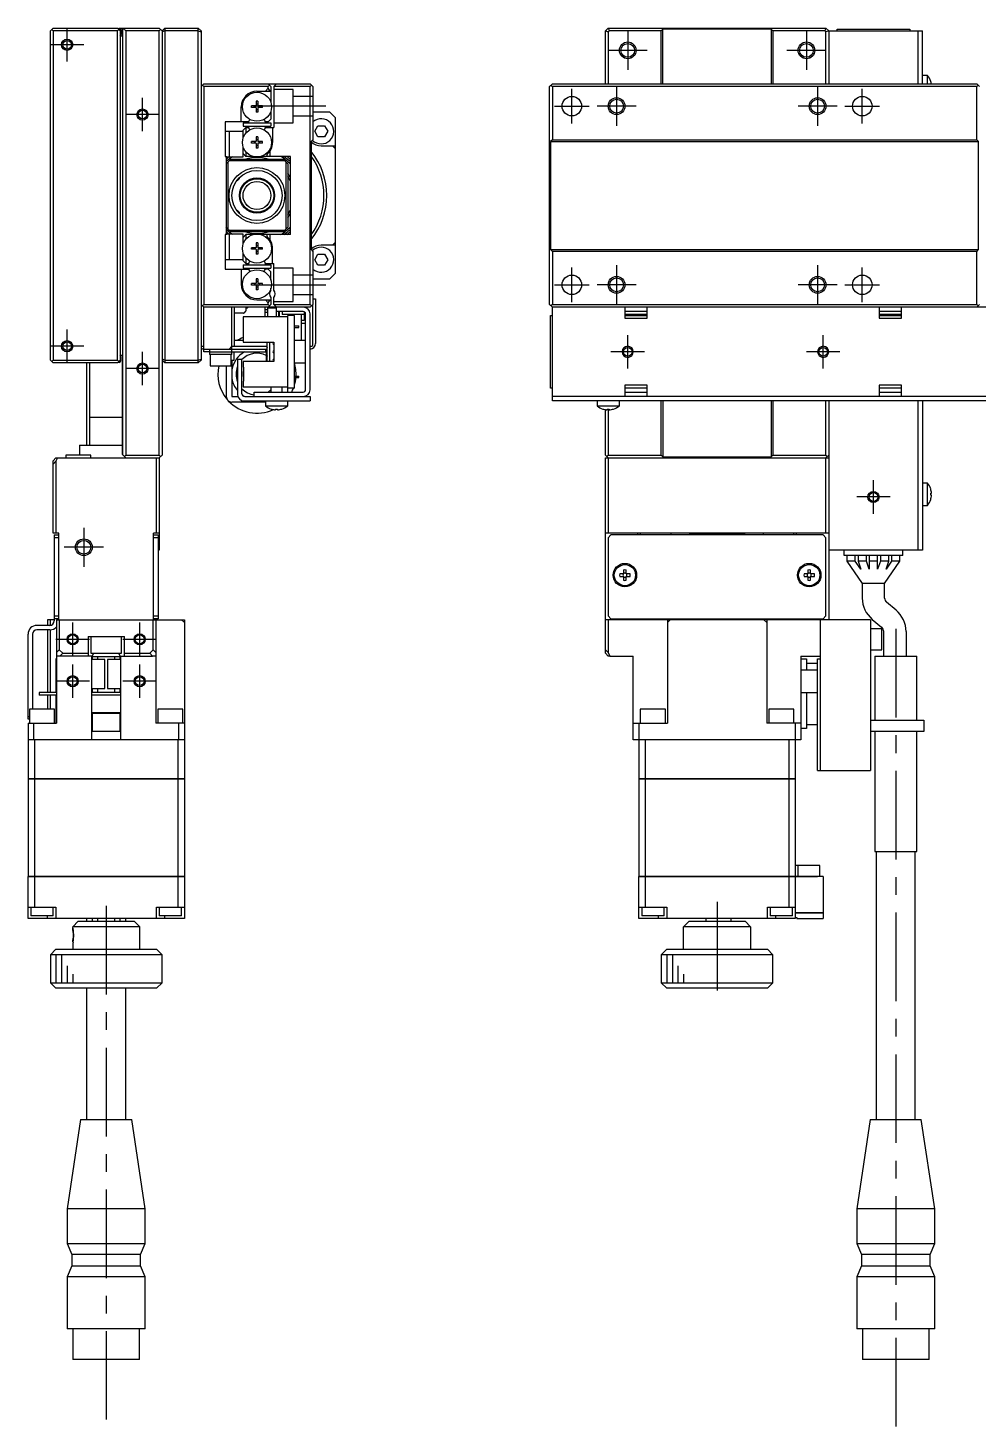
# Model space of a CAD drawing. Extents: x 0 to 716, y -8 to 426.
# Drawn here: x 373 to 543.3, y 86.8 to 337.5 of the extents above; entities that cross this region are included whole.
import ezdxf

# ---------------------------------------------------------------- set-up
doc = ezdxf.new("R2010")
doc.units = 0
doc.header["$LTSCALE"] = 0.5
doc.linetypes.add('CENTER', pattern=[50.8, 31.75, -6.35, 6.35, -6.35])
doc.linetypes.add('DASHED', pattern=[19.05, 12.7, -6.35])
for name, color, linetype in [('MSM_CENTER', 1, 'CENTER'), ('MSM_CONTINUOUS', 7, 'CONTINUOUS'), ('MSM_DASHED', 4, 'DASHED'), ('MSM_NARROW', 5, 'CONTINUOUS')]:
    doc.layers.add(name, color=color, linetype=linetype)

msp = doc.modelspace()

# ---------------------------------------------------------------- linework, layer by layer
at = {"layer": 'MSM_CENTER'}
for p, q in [((380.02, 331.54), (380.02, 337.54)), ((480.41, 337.04), (480.41, 330.04)), ((512.41, 337.04), (512.41, 330.04)), ((383.02, 334.54), (377.02, 334.54)), ((483.91, 333.54), (476.91, 333.54)), ((515.91, 333.54), (508.91, 333.54)), ((470.41, 320.44), (470.41, 326.64)), ((478.41, 327.04), (478.41, 320.04)), ((514.41, 327.04), (514.41, 320.04)), ((522.41, 320.44), (522.41, 326.64)), ((393.52, 319.04), (393.52, 325.04)), ((426.38, 323.54), (413.38, 323.54)), ((467.31, 323.54), (473.51, 323.54)), ((481.91, 323.54), (474.91, 323.54)), ((517.91, 323.54), (510.91, 323.54)), ((519.31, 323.54), (525.51, 323.54)), ((396.52, 322.04), (390.52, 322.04)), ((470.41, 288.44), (470.41, 294.64)), ((478.41, 295.04), (478.41, 288.04)), ((514.41, 295.04), (514.41, 288.04)), ((522.41, 288.44), (522.41, 294.64)), ((413.38, 291.54), (426.38, 291.54)), ((467.31, 291.54), (473.51, 291.54)), ((481.91, 291.54), (474.91, 291.54)), ((517.91, 291.54), (510.91, 291.54)), ((519.31, 291.54), (525.51, 291.54)), ((380.02, 277.54), (380.02, 283.54)), ((480.41, 276.54), (480.41, 282.54)), ((515.41, 276.54), (515.41, 282.54)), ((383.02, 280.54), (377.02, 280.54)), ((393.52, 273.54), (393.52, 279.54)), ((483.41, 279.54), (477.41, 279.54)), ((518.41, 279.54), (512.41, 279.54)), ((396.52, 276.54), (390.52, 276.54)), ((524.41, 250.54), (524.41, 256.54)), ((527.41, 253.54), (521.41, 253.54)), ((383.02, 248.04), (383.02, 241.04)), ((386.52, 244.54), (379.52, 244.54)), ((381.02, 225.04), (381.02, 231.04)), ((393.02, 225.04), (393.02, 231.04)), ((528.41, 229.9), (528.41, 86.77)), ((384.02, 228.04), (378.02, 228.04)), ((396.02, 228.04), (390.02, 228.04)), ((381.02, 217.54), (381.02, 223.54)), ((393.02, 217.54), (393.02, 223.54)), ((384.02, 220.54), (378.02, 220.54)), ((396.02, 220.54), (390.02, 220.54)), ((496.41, 181.04), (496.41, 163.04)), ((387.02, 180.29), (387.02, 88.29))]:
    msp.add_line(p, q, dxfattribs=at)
at = {"layer": 'MSM_CONTINUOUS'}
for p, q in [((377.52, 337.54), (377.02, 337.04)), ((377.02, 278.04), (377.02, 337.04)), ((377.52, 337.04), (377.27, 337.29)), ((377.52, 337.54), (389.02, 337.54)), ((389.02, 337.04), (377.52, 337.04)), ((377.52, 337.04), (377.52, 278.04)), ((389.02, 337.54), (389.52, 337.04)), ((389.27, 337.29), (389.02, 337.04)), ((389.02, 278.04), (389.02, 337.04)), ((389.12, 337.44), (389.32, 337.44)), ((389.22, 337.44), (389.32, 337.54)), ((389.32, 337.54), (396.52, 337.54)), ((389.52, 337.04), (389.52, 278.04)), ((389.52, 336.14), (389.82, 336.14)), ((389.62, 336.44), (389.62, 337.14)), ((389.82, 337.54), (389.82, 336.14)), ((390.02, 261.04), (390.02, 337.54)), ((390.52, 337.04), (390.02, 337.54)), ((390.52, 337.04), (390.52, 261.04)), ((396.52, 337.04), (390.52, 337.04)), ((396.52, 337.54), (397.02, 337.04)), ((396.77, 337.29), (396.52, 337.04)), ((396.52, 261.04), (396.52, 337.04)), ((397.52, 337.54), (397.02, 337.04)), ((397.52, 337.04), (397.02, 336.84)), ((397.02, 337.04), (397.02, 261.04)), ((397.52, 337.54), (403.52, 337.54)), ((397.52, 337.54), (397.52, 277.54)), ((403.52, 337.04), (397.52, 337.04)), ((403.52, 337.54), (404.02, 337.04)), ((403.52, 277.54), (403.52, 337.54)), ((403.52, 337.04), (404.02, 336.84)), ((404.02, 337.04), (404.02, 278.04)), ((476.41, 337.04), (476.91, 337.54)), ((476.41, 337.04), (476.91, 336.84)), ((476.41, 327.54), (476.41, 337.04)), ((476.91, 337.54), (477.12, 337.04)), ((476.91, 337.54), (515.91, 337.54)), ((477.12, 337.04), (476.91, 336.84)), ((476.91, 336.84), (476.91, 327.54)), ((486.41, 337.04), (477.12, 337.04)), ((486.41, 337.04), (486.71, 337.34)), ((486.41, 327.54), (486.41, 337.04)), ((506.11, 337.34), (486.71, 337.34)), ((486.71, 327.54), (486.71, 337.34)), ((506.11, 337.34), (506.41, 337.04)), ((506.11, 337.34), (506.11, 327.54)), ((515.7, 337.04), (506.41, 337.04)), ((506.41, 337.04), (506.41, 327.54)), ((515.91, 337.54), (515.7, 337.04)), ((515.91, 336.84), (515.7, 337.04)), ((515.91, 337.54), (516.41, 337.04)), ((516.41, 337.04), (515.91, 336.84)), ((515.91, 327.54), (515.91, 336.84)), ((516.41, 337.04), (516.41, 327.54)), ((516.41, 337.04), (533.21, 337.04)), ((517.91, 337.34), (530.91, 337.34)), ((517.91, 337.04), (517.91, 337.34)), ((530.91, 337.34), (530.91, 337.04)), ((532.41, 327.54), (532.41, 337.04)), ((533.21, 327.54), (533.21, 337.04)), ((534.11, 329.04), (533.21, 329.04)), ((534.11, 327.54), (534.11, 329.04)), ((404.02, 327.04), (404.52, 327.54)), ((404.52, 327.04), (404.27, 327.29)), ((404.52, 327.54), (423.52, 327.54)), ((404.52, 327.04), (404.52, 288.04)), ((416.02, 327.04), (404.52, 327.04)), ((414.02, 326.24), (416.52, 326.24)), ((416.02, 326.74), (415.52, 326.24)), ((416.02, 327.54), (416.52, 327.04)), ((416.27, 327.29), (416.02, 327.04)), ((416.02, 326.74), (416.02, 327.04)), ((416.37, 326.24), (416.02, 326.74)), ((416.52, 327.04), (416.52, 324.16)), ((417.02, 327.04), (417.52, 327.54)), ((417.02, 327.04), (417.02, 319.74)), ((423.52, 327.04), (417.02, 327.04)), ((423.52, 327.54), (424.02, 327.04)), ((423.77, 327.29), (423.52, 327.04)), ((423.52, 288.04), (423.52, 327.04)), ((424.02, 327.04), (424.02, 317.54)), ((466.91, 327.54), (466.41, 327.04)), ((466.41, 288.04), (466.41, 327.04)), ((466.66, 327.29), (466.91, 327.04)), ((466.91, 327.54), (542.91, 327.54)), ((466.91, 327.04), (466.91, 317.54)), ((542.91, 327.04), (466.91, 327.04)), ((534.66, 327.97), (534.66, 327.99)), ((543.41, 327.04), (542.91, 327.54)), ((542.91, 327.04), (543.16, 327.29)), ((542.91, 317.54), (542.91, 327.04)), ((413.82, 323.59), (413.02, 323.59)), ((413.02, 323.3), (413.02, 323.59)), ((413.55, 323.59), (413.55, 323.3)), ((414.17, 324.44), (413.88, 324.44)), ((413.88, 324.44), (413.88, 323.65)), ((414.17, 323.91), (413.88, 323.91)), ((414.17, 324.44), (414.17, 323.65)), ((415.02, 323.59), (414.23, 323.59)), ((414.49, 323.59), (414.49, 323.3)), ((415.02, 323.3), (415.02, 323.59)), ((411.22, 320.74), (411.22, 323.44)), ((412.69, 321.07), (412.51, 320.74)), ((413.82, 323.3), (413.02, 323.3)), ((413.88, 323.24), (413.88, 322.44)), ((413.88, 322.97), (414.17, 322.97)), ((414.17, 322.44), (413.88, 322.44)), ((414.17, 323.24), (414.17, 322.44)), ((415.02, 323.3), (414.23, 323.3)), ((416.02, 320.74), (416.52, 321.24)), ((416.52, 322.73), (416.52, 321.24)), ((424.02, 322.54), (427.02, 322.54)), ((428.02, 321.54), (427.02, 322.54)), ((428.02, 321.54), (428.02, 293.54)), ((412.51, 320.74), (408.32, 320.74)), ((408.32, 320.74), (408.32, 314.54)), ((411.52, 318.99), (408.32, 318.99)), ((409.02, 318.99), (409.02, 314.49)), ((411.52, 320.54), (411.52, 319.94)), ((411.52, 320.54), (416.52, 320.54)), ((411.52, 319.94), (416.52, 319.94)), ((411.52, 319.24), (412.02, 319.74)), ((411.52, 317.76), (411.52, 319.24)), ((412.02, 319.74), (412.02, 318.71)), ((412.02, 319.74), (412.48, 319.74)), ((412.48, 319.74), (412.69, 319.37)), ((415.54, 320.74), (415.49, 320.83)), ((415.49, 319.61), (415.57, 319.74)), ((416.02, 320.74), (415.54, 320.74)), ((415.57, 319.74), (417.02, 319.74)), ((416.52, 320.54), (416.52, 319.94)), ((416.82, 319.74), (416.82, 317.04)), ((424.37, 319.04), (424.94, 320.04)), ((424.94, 318.04), (424.37, 319.04)), ((424.94, 320.04), (426.1, 320.04)), ((426.1, 320.04), (426.68, 319.04)), ((426.68, 319.04), (426.1, 318.04)), ((411.52, 314.49), (411.52, 316.33)), ((413.82, 317.19), (413.02, 317.19)), ((413.02, 316.9), (413.02, 317.19)), ((413.82, 316.9), (413.02, 316.9)), ((413.55, 317.19), (413.55, 316.9)), ((414.17, 318.04), (413.88, 318.04)), ((413.88, 318.04), (413.88, 317.25)), ((414.17, 317.51), (413.88, 317.51)), ((413.88, 316.84), (413.88, 316.04)), ((413.88, 316.57), (414.17, 316.57)), ((414.17, 316.04), (413.88, 316.04)), ((414.17, 318.04), (414.17, 317.25)), ((414.17, 316.84), (414.17, 316.04)), ((415.02, 317.19), (414.23, 317.19)), ((415.02, 316.9), (414.23, 316.9)), ((414.49, 317.19), (414.49, 316.9)), ((415.02, 316.9), (415.02, 317.19)), ((424.02, 317.54), (423.72, 317.24)), ((423.72, 317.24), (423.72, 297.84)), ((426.1, 318.04), (424.94, 318.04)), ((425.52, 316.44), (428.02, 316.44)), ((427.52, 316.44), (428.02, 315.94)), ((466.91, 317.54), (466.61, 317.24)), ((466.61, 317.24), (466.61, 297.84)), ((466.61, 317.24), (543.21, 317.24)), ((466.91, 317.54), (542.91, 317.54)), ((543.21, 317.24), (542.91, 317.54)), ((543.21, 297.84), (543.21, 317.24)), ((408.32, 314.54), (408.52, 314.54)), ((408.52, 314.54), (408.52, 300.54)), ((408.52, 314.49), (411.52, 314.49)), ((408.52, 313.24), (408.82, 313.54)), ((409.02, 313.74), (408.82, 313.54)), ((408.82, 313.54), (408.82, 301.54)), ((409.02, 313.74), (409.32, 314.04)), ((419.02, 313.74), (409.02, 313.74)), ((409.32, 314.04), (418.72, 314.04)), ((412.02, 314.54), (411.52, 315.04)), ((412.02, 315.38), (412.02, 314.54)), ((413.31, 314.54), (412.02, 314.54)), ((420.02, 314.54), (414.74, 314.54)), ((415.82, 314.54), (415.82, 314.9)), ((416.32, 315.45), (416.32, 314.54)), ((418.72, 314.04), (419.52, 313.24)), ((419.22, 301.54), (419.22, 313.54)), ((420.02, 300.54), (420.02, 314.54)), ((419.52, 313.24), (419.52, 301.84)), ((410.46, 310.29), (410.46, 310.29)), ((410.46, 310.29), (410.6, 310.29)), ((410.6, 310.29), (410.82, 310.52)), ((410.6, 310.29), (410.6, 310.46)), ((410.82, 310.71), (410.82, 310.52)), ((410.6, 304.79), (410.46, 304.79)), ((410.46, 304.79), (410.46, 304.79)), ((410.6, 304.63), (410.6, 304.79)), ((410.82, 304.57), (410.6, 304.79)), ((410.82, 304.57), (410.82, 304.38)), ((408.82, 301.54), (408.52, 301.84)), ((408.82, 301.54), (409.02, 301.34)), ((409.32, 301.04), (409.02, 301.34)), ((409.02, 301.34), (419.02, 301.34)), ((418.72, 301.04), (409.32, 301.04)), ((419.52, 301.84), (418.72, 301.04)), ((408.52, 300.54), (408.32, 300.54)), ((408.32, 300.54), (408.32, 294.34)), ((411.52, 300.59), (408.52, 300.59)), ((409.02, 300.59), (409.02, 296.09)), ((411.52, 298.76), (411.52, 300.59)), ((411.52, 300.04), (412.02, 300.54)), ((412.02, 300.54), (412.02, 299.71)), ((413.31, 300.54), (412.02, 300.54)), ((414.17, 299.04), (413.88, 299.04)), ((413.88, 299.04), (413.88, 298.25)), ((414.17, 298.51), (413.88, 298.51)), ((414.17, 299.04), (414.17, 298.25)), ((420.02, 300.54), (414.74, 300.54)), ((415.82, 300.19), (415.82, 300.54)), ((416.32, 300.54), (416.32, 299.64)), ((428.02, 298.64), (425.52, 298.64)), ((428.02, 299.14), (427.52, 298.64)), ((408.32, 296.09), (411.52, 296.09)), ((411.52, 295.84), (411.52, 297.33)), ((412.02, 296.38), (412.02, 295.34)), ((413.82, 298.19), (413.02, 298.19)), ((413.02, 297.9), (413.02, 298.19)), ((413.82, 297.9), (413.02, 297.9)), ((413.55, 298.19), (413.55, 297.9)), ((413.88, 297.84), (413.88, 297.04)), ((413.88, 297.57), (414.17, 297.57)), ((414.17, 297.04), (413.88, 297.04)), ((414.17, 297.84), (414.17, 297.04)), ((415.02, 298.19), (414.23, 298.19)), ((415.02, 297.9), (414.23, 297.9)), ((414.49, 298.19), (414.49, 297.9)), ((415.02, 297.9), (415.02, 298.19)), ((416.82, 295.34), (416.82, 298.04)), ((423.72, 297.84), (424.02, 297.54)), ((424.02, 297.54), (424.02, 288.04)), ((424.37, 296.04), (424.94, 297.04)), ((424.94, 295.04), (424.37, 296.04)), ((424.94, 297.04), (426.1, 297.04)), ((426.1, 297.04), (426.68, 296.04)), ((426.68, 296.04), (426.1, 295.04)), ((466.61, 297.84), (466.91, 297.54)), ((466.61, 297.84), (543.21, 297.84)), ((466.91, 297.54), (466.91, 288.04)), ((542.91, 297.54), (466.91, 297.54)), ((542.91, 297.54), (543.21, 297.84)), ((542.91, 288.04), (542.91, 297.54)), ((408.32, 294.34), (412.51, 294.34)), ((411.22, 294.34), (411.22, 291.64)), ((412.02, 295.34), (411.52, 295.84)), ((411.52, 295.14), (411.52, 294.54)), ((411.52, 295.14), (416.52, 295.14)), ((411.52, 294.54), (416.52, 294.54)), ((412.02, 295.34), (412.48, 295.34)), ((412.69, 295.72), (412.48, 295.34)), ((412.51, 294.34), (412.69, 294.02)), ((415.57, 295.34), (415.49, 295.48)), ((415.49, 294.26), (415.54, 294.34)), ((416.02, 294.34), (415.54, 294.34)), ((415.57, 295.34), (417.02, 295.34)), ((416.52, 293.84), (416.02, 294.34)), ((416.52, 295.14), (416.52, 294.54)), ((416.52, 292.36), (416.52, 293.84)), ((417.02, 290.61), (417.02, 295.34)), ((426.1, 295.04), (424.94, 295.04)), ((427.02, 292.54), (428.02, 293.54)), ((413.82, 291.79), (413.02, 291.79)), ((413.02, 291.5), (413.02, 291.79)), ((413.82, 291.5), (413.02, 291.5)), ((413.55, 291.79), (413.55, 291.5)), ((414.17, 292.64), (413.88, 292.64)), ((413.88, 292.64), (413.88, 291.85)), ((414.17, 292.11), (413.88, 292.11)), ((413.88, 291.44), (413.88, 290.64)), ((413.88, 291.17), (414.17, 291.17)), ((414.17, 292.64), (414.17, 291.85)), ((414.17, 291.44), (414.17, 290.64)), ((415.02, 291.79), (414.23, 291.79)), ((415.02, 291.5), (414.23, 291.5)), ((414.49, 291.79), (414.49, 291.5)), ((415.02, 291.5), (415.02, 291.79)), ((416.52, 290.61), (416.52, 290.93)), ((427.02, 292.54), (424.02, 292.54)), ((414.17, 290.64), (413.88, 290.64)), ((414.02, 288.84), (416.52, 288.84)), ((415.52, 288.84), (416.02, 288.34)), ((416.02, 288.34), (416.37, 288.84)), ((416.52, 289.28), (416.52, 288.04)), ((417.02, 288.04), (417.02, 289.28)), ((424.02, 289.04), (424.52, 289.04)), ((424.52, 289.04), (424.52, 281.04)), ((404.52, 287.54), (404.02, 288.04)), ((404.27, 287.79), (404.52, 288.04)), ((404.52, 288.04), (416.02, 288.04)), ((423.52, 287.54), (404.52, 287.54)), ((404.52, 279.54), (404.52, 287.54)), ((409.52, 279.04), (409.52, 287.54)), ((410.02, 280.54), (410.02, 287.54)), ((411.6, 286.46), (410.02, 286.46)), ((411.99, 286.82), (411.67, 286.49)), ((412.02, 287.54), (412.02, 286.89)), ((412.02, 287.35), (412.13, 287.35)), ((415.45, 287.54), (415.45, 285.79)), ((415.45, 287.14), (415.95, 287.14)), ((415.45, 286.65), (415.95, 286.65)), ((415.95, 285.79), (415.95, 287.54)), ((417.45, 287.34), (415.95, 287.34)), ((416.02, 288.04), (416.02, 288.34)), ((416.02, 288.04), (416.27, 287.79)), ((416.52, 288.04), (416.02, 287.54)), ((417.02, 288.04), (423.52, 288.04)), ((417.52, 287.54), (417.02, 288.04)), ((417.45, 287.54), (417.45, 285.94)), ((417.52, 286.74), (417.52, 287.54)), ((422.32, 286.74), (417.52, 286.74)), ((417.95, 285.94), (417.95, 286.74)), ((418.02, 286.74), (418.02, 285.79)), ((418.52, 286.74), (418.52, 286.24)), ((422.52, 286.24), (418.52, 286.24)), ((420.72, 286.04), (419.52, 286.04)), ((419.52, 273.04), (419.52, 286.04)), ((420.72, 273.04), (420.72, 286.04)), ((422.02, 281.54), (422.02, 286.24)), ((422.45, 287.54), (422.45, 287.54)), ((422.45, 286.24), (422.45, 285.14)), ((422.52, 286.24), (422.52, 286.69)), ((422.52, 286.65), (422.58, 286.65)), ((422.72, 272.74), (422.72, 286.34)), ((422.95, 287.54), (422.95, 287.37)), ((423.52, 288.04), (423.77, 287.79)), ((424.02, 288.04), (423.52, 287.54)), ((423.52, 272.74), (423.52, 286.34)), ((424.02, 280.74), (424.02, 288.04)), ((466.41, 288.04), (466.91, 287.54)), ((466.61, 273.04), (466.61, 286.04)), ((466.61, 286.04), (466.91, 286.04)), ((466.91, 288.04), (466.66, 287.79)), ((466.91, 288.04), (542.91, 288.04)), ((572.41, 287.54), (466.91, 287.54)), ((466.91, 270.74), (466.91, 287.54)), ((479.91, 287.54), (479.91, 285.54)), ((483.91, 286.74), (479.91, 286.74)), ((483.91, 286.24), (479.91, 286.24)), ((479.91, 286.04), (483.91, 286.04)), ((483.91, 285.54), (483.91, 287.54)), ((525.41, 287.54), (525.41, 285.54)), ((529.41, 286.74), (525.41, 286.74)), ((529.41, 286.24), (525.41, 286.24)), ((525.41, 286.04), (529.41, 286.04)), ((525.91, 286.04), (525.91, 286.24)), ((529.41, 285.54), (529.41, 287.54)), ((542.91, 287.54), (543.41, 288.04)), ((543.16, 287.79), (542.91, 288.04)), ((419.52, 285.79), (411.52, 285.79)), ((411.52, 285.79), (411.52, 281.29)), ((420.72, 284.17), (421.52, 284.17)), ((420.72, 283.92), (421.52, 283.92)), ((421.52, 283.92), (421.52, 284.17)), ((422.45, 285.14), (422.02, 285.14)), ((422.72, 284.64), (422.02, 284.64)), ((479.91, 285.54), (483.91, 285.54)), ((525.41, 285.54), (529.41, 285.54)), ((411.52, 281.54), (410.02, 281.54)), ((411.52, 281.29), (417.02, 281.29)), ((415.82, 277.79), (415.82, 281.29)), ((416.32, 277.79), (416.32, 281.29)), ((417.02, 281.29), (417.02, 277.79)), ((422.72, 281.54), (420.72, 281.54)), ((389.52, 278.94), (389.92, 278.94)), ((389.62, 277.94), (389.62, 278.64)), ((389.92, 261.14), (389.92, 278.94)), ((404.22, 280.54), (404.52, 280.54)), ((404.52, 280.04), (415.73, 280.04)), ((405.52, 279.54), (404.52, 279.54)), ((405.52, 280.04), (405.52, 279.04)), ((405.52, 279.54), (415.52, 279.54)), ((409.52, 279.04), (405.52, 279.04)), ((405.62, 279.04), (405.62, 277.04)), ((409.52, 280.54), (409.02, 280.04)), ((409.42, 277.04), (409.42, 279.04)), ((409.52, 280.54), (415.82, 280.54)), ((409.92, 278.04), (409.92, 279.54)), ((415.52, 280.04), (415.52, 279.54)), ((415.67, 279.54), (415.67, 277.79)), ((423.52, 280.54), (423.82, 280.54)), ((377.02, 278.04), (377.52, 277.54)), ((377.27, 277.79), (377.52, 278.04)), ((377.52, 278.04), (389.02, 278.04)), ((389.02, 277.54), (377.52, 277.54)), ((383.52, 277.54), (383.52, 262.84)), ((384.02, 277.54), (384.02, 262.84)), ((389.02, 278.04), (389.27, 277.79)), ((389.52, 278.04), (389.02, 277.54)), ((389.32, 277.64), (389.12, 277.64)), ((397.52, 278.04), (397.02, 278.25)), ((397.02, 278.04), (397.52, 277.54)), ((397.52, 278.04), (403.52, 278.04)), ((403.52, 277.54), (397.52, 277.54)), ((403.52, 278.04), (404.02, 278.25)), ((403.52, 277.54), (404.02, 278.04)), ((405.62, 277.04), (409.42, 277.04)), ((408.52, 277.04), (408.52, 271.54)), ((409.42, 278.04), (409.92, 278.04)), ((409.52, 278.04), (409.52, 271.54)), ((410.52, 278.24), (410.52, 271.94)), ((410.52, 278.24), (411.32, 278.24)), ((411.32, 272.04), (411.32, 278.24)), ((411.52, 277.79), (411.52, 276.79)), ((417.02, 277.79), (411.52, 277.79)), ((411.52, 276.79), (411.62, 276.79)), ((411.52, 275.99), (411.52, 275.09)), ((411.62, 275.99), (411.52, 275.99)), ((411.62, 276.79), (411.62, 274.29)), ((420.72, 277.54), (422.72, 277.54)), ((411.62, 275.62), (411.52, 275.62)), ((411.62, 275.47), (411.52, 275.47)), ((411.62, 275.09), (411.52, 275.09)), ((411.52, 274.29), (411.52, 273.29)), ((411.52, 274.29), (411.62, 274.29)), ((420.72, 275.17), (421.52, 275.17)), ((420.72, 274.92), (421.52, 274.92)), ((421.52, 274.92), (421.52, 275.17)), ((479.91, 273.54), (479.91, 271.54)), ((483.91, 273.54), (479.91, 273.54)), ((483.91, 271.54), (483.91, 273.54)), ((529.41, 273.54), (525.41, 273.54)), ((525.41, 273.54), (525.41, 271.54)), ((529.41, 271.54), (529.41, 273.54)), ((409.52, 271.54), (410.59, 271.54)), ((411.52, 273.29), (419.52, 273.29)), ((411.82, 271.54), (423.52, 271.54)), ((413.52, 271.54), (413.52, 272.34)), ((413.52, 272.34), (422.32, 272.34)), ((416.52, 273.29), (416.52, 272.34)), ((418.52, 272.34), (418.52, 273.29)), ((420.72, 273.04), (419.52, 273.04)), ((419.52, 272.34), (419.52, 273.04)), ((423.52, 271.54), (423.52, 270.74)), ((466.91, 273.04), (466.61, 273.04)), ((559.91, 271.54), (466.91, 271.54)), ((483.91, 273.04), (479.91, 273.04)), ((479.91, 272.34), (483.91, 272.34)), ((529.41, 273.04), (525.41, 273.04)), ((525.41, 272.34), (529.41, 272.34)), ((415.52, 270.54), (409.52, 270.54)), ((411.72, 270.74), (423.52, 270.74)), ((415.52, 270.74), (415.52, 269.85)), ((415.52, 269.85), (419.52, 269.85)), ((416.57, 269.29), (416.59, 269.29)), ((417.32, 269.29), (417.72, 269.29)), ((417.32, 269.16), (417.32, 269.29)), ((417.72, 269.29), (417.72, 269.16)), ((418.45, 269.29), (418.47, 269.29)), ((419.52, 269.85), (419.52, 270.74)), ((559.91, 270.74), (466.91, 270.74)), ((474.91, 270.74), (474.91, 269.85)), ((474.91, 269.85), (478.91, 269.85)), ((475.96, 269.29), (475.98, 269.29)), ((476.41, 261.04), (476.41, 269.19)), ((476.71, 269.29), (477.11, 269.29)), ((476.71, 269.16), (476.71, 269.29)), ((476.91, 269.29), (476.91, 261.04)), ((477.11, 269.29), (477.11, 269.16)), ((477.84, 269.29), (477.86, 269.29)), ((478.91, 269.85), (478.91, 270.74)), ((486.41, 261.04), (486.41, 270.74)), ((486.71, 270.74), (486.71, 260.74)), ((506.11, 270.74), (506.11, 260.74)), ((506.41, 270.74), (506.41, 261.04)), ((515.91, 261.04), (515.91, 270.74)), ((516.41, 270.74), (516.41, 231.54)), ((532.41, 244.04), (532.41, 270.74)), ((533.21, 270.74), (533.21, 244.04)), ((384.02, 267.84), (389.92, 267.84)), ((384.27, 261.04), (379.77, 261.04)), ((379.77, 261.04), (379.77, 260.54)), ((382.27, 262.84), (389.92, 262.84)), ((382.27, 262.84), (382.27, 261.04)), ((384.27, 260.54), (384.27, 261.04)), ((389.92, 261.14), (390.52, 260.54)), ((390.27, 260.79), (390.52, 261.04)), ((390.52, 261.04), (396.52, 261.04)), ((396.52, 261.04), (396.77, 260.79)), ((397.02, 261.04), (396.52, 260.54)), ((476.41, 261.04), (476.91, 260.54)), ((476.66, 260.79), (476.91, 261.04)), ((476.91, 261.04), (486.41, 261.04)), ((486.41, 261.04), (486.71, 260.74)), ((506.11, 260.74), (506.41, 261.04)), ((506.41, 261.04), (515.91, 261.04)), ((515.91, 261.04), (516.16, 260.79)), ((515.91, 260.54), (516.41, 261.04)), ((377.52, 260.04), (378.02, 260.54)), ((377.52, 247.04), (377.52, 260.04)), ((378.02, 259.93), (377.52, 259.43)), ((378.33, 260.54), (378.02, 259.93)), ((378.02, 260.54), (396.52, 260.54)), ((378.02, 259.93), (378.02, 247.04)), ((396.02, 247.04), (396.02, 260.54)), ((396.52, 260.54), (396.52, 244.04)), ((476.41, 225.54), (476.41, 260.54)), ((476.41, 260.54), (516.41, 260.54)), ((476.91, 260.54), (476.91, 247.04)), ((486.71, 260.74), (506.11, 260.74)), ((515.91, 247.04), (515.91, 260.54)), ((534.11, 256.04), (533.21, 256.04)), ((534.11, 252.04), (534.11, 256.04)), ((534.66, 254.97), (534.66, 254.99)), ((534.66, 254.24), (534.8, 254.24)), ((534.66, 253.84), (534.66, 254.24)), ((534.8, 253.84), (534.66, 253.84)), ((533.21, 252.04), (534.11, 252.04)), ((534.66, 253.09), (534.66, 253.12)), ((378.52, 247.04), (377.52, 247.04)), ((377.72, 246.74), (378.52, 246.74)), ((377.72, 246.74), (377.72, 231.34)), ((378.52, 246.24), (377.72, 246.24)), ((378.52, 231.54), (378.52, 247.04)), ((396.52, 247.04), (395.52, 247.04)), ((395.52, 231.54), (395.52, 247.04)), ((395.52, 246.74), (396.32, 246.74)), ((396.32, 246.24), (395.52, 246.24)), ((396.32, 246.74), (396.32, 231.74)), ((516.41, 247.04), (476.41, 247.04)), ((477.41, 246.74), (476.91, 246.24)), ((476.91, 246.24), (476.91, 232.24)), ((515.41, 246.74), (477.41, 246.74)), ((482.16, 247.04), (482.16, 246.74)), ((482.66, 247.04), (482.66, 246.74)), ((488.16, 246.74), (488.16, 247.04)), ((491.61, 247.04), (491.41, 246.84)), ((501.41, 246.84), (491.41, 246.84)), ((491.41, 246.84), (491.41, 246.74)), ((501.41, 246.84), (501.21, 247.04)), ((501.41, 246.74), (501.41, 246.84)), ((504.66, 247.04), (504.66, 246.74)), ((510.16, 246.74), (510.16, 247.04)), ((510.66, 246.74), (510.66, 247.04)), ((515.91, 246.24), (515.41, 246.74)), ((515.91, 232.24), (515.91, 246.24)), ((396.52, 244.04), (396.32, 244.04)), ((533.21, 244.04), (516.41, 244.04)), ((519.16, 243.04), (519.16, 244.04)), ((529.66, 243.04), (529.66, 244.04)), ((529.66, 243.04), (519.16, 243.04)), ((519.66, 243.04), (519.66, 242.04)), ((521.16, 242.04), (519.66, 242.04)), ((519.66, 242.04), (522.41, 238.04)), ((521.16, 242.04), (521.16, 243.04)), ((522.16, 240.59), (521.16, 242.04)), ((521.66, 243.04), (521.66, 242.04)), ((523.16, 242.04), (521.66, 242.04)), ((521.66, 242.04), (522.16, 240.59)), ((523.16, 242.04), (523.16, 243.04)), ((523.66, 240.59), (523.16, 242.04)), ((523.66, 243.04), (523.66, 240.59)), ((525.16, 242.04), (523.66, 242.04)), ((525.16, 240.59), (525.16, 243.04)), ((525.66, 242.04), (525.16, 240.59)), ((525.66, 243.04), (525.66, 242.04)), ((527.16, 242.04), (525.66, 242.04)), ((526.41, 238.04), (529.16, 242.04)), ((526.66, 240.59), (527.16, 242.04)), ((527.66, 242.04), (526.66, 240.59)), ((527.16, 242.04), (527.16, 243.04)), ((527.66, 243.04), (527.66, 242.04)), ((529.16, 242.04), (527.66, 242.04)), ((529.16, 242.04), (529.16, 243.04)), ((479.67, 239.78), (478.99, 239.78)), ((478.99, 239.3), (479.67, 239.3)), ((479.67, 240.46), (479.67, 239.78)), ((479.67, 239.3), (479.67, 238.63)), ((480.15, 239.78), (480.15, 240.46)), ((480.83, 239.78), (480.15, 239.78)), ((480.15, 238.63), (480.15, 239.3)), ((480.15, 239.3), (480.83, 239.3)), ((512.67, 239.78), (511.99, 239.78)), ((511.99, 239.3), (512.67, 239.3)), ((512.67, 240.46), (512.67, 239.78)), ((512.67, 239.3), (512.67, 238.63)), ((513.15, 239.78), (513.15, 240.46)), ((513.83, 239.78), (513.15, 239.78)), ((513.15, 238.63), (513.15, 239.3)), ((513.15, 239.3), (513.83, 239.3)), ((526.41, 238.04), (522.41, 238.04)), ((522.41, 238.04), (522.41, 235.44)), ((526.41, 235.44), (526.41, 238.04)), ((528.45, 233.26), (526.77, 234.68)), ((376.52, 231.54), (376.52, 230.54)), ((377.72, 231.54), (376.52, 231.54)), ((377.02, 230.55), (377.02, 231.54)), ((377.72, 232.24), (378.52, 232.24)), ((378.52, 231.74), (377.72, 231.74)), ((378.12, 231.54), (378.52, 231.54)), ((378.12, 231.54), (378.12, 213.04)), ((378.52, 231.54), (401.02, 231.54)), ((378.62, 231.54), (378.62, 226.16)), ((395.42, 226.16), (395.42, 231.54)), ((395.52, 232.24), (396.32, 232.24)), ((396.32, 231.74), (395.52, 231.74)), ((395.92, 231.54), (395.92, 225.04)), ((400.52, 231.54), (401.02, 231.04)), ((401.02, 231.54), (401.02, 203.05)), ((523.91, 231.54), (476.41, 231.54)), ((476.91, 232.24), (477.41, 231.74)), ((476.91, 231.54), (476.91, 225.66)), ((477.41, 231.74), (515.41, 231.74)), ((482.16, 231.74), (482.16, 231.54)), ((486.41, 231.74), (486.41, 231.54)), ((487.41, 231.74), (487.41, 231.54)), ((487.51, 231.54), (487.51, 213.04)), ((487.51, 231.04), (488.01, 231.54)), ((488.91, 231.74), (488.91, 231.54)), ((503.91, 231.54), (503.91, 231.74)), ((504.81, 231.54), (505.31, 231.04)), ((505.31, 231.54), (505.31, 213.04)), ((505.41, 231.74), (505.41, 231.54)), ((506.41, 231.54), (506.41, 231.74)), ((510.66, 231.54), (510.66, 231.74)), ((514.91, 204.54), (514.91, 231.54)), ((515.41, 231.74), (515.91, 232.24)), ((523.91, 231.54), (523.91, 204.54)), ((524.2, 231.61), (525.88, 230.2)), ((373.02, 213.74), (373.02, 228.94)), ((373.82, 228.94), (373.82, 215.54)), ((376.92, 230.54), (374.62, 230.54)), ((376.92, 229.74), (374.62, 229.74)), ((376.52, 229.74), (376.52, 218.54)), ((377.02, 218.54), (377.02, 229.75)), ((383.77, 228.54), (383.77, 225.04)), ((383.77, 228.54), (390.27, 228.54)), ((384.27, 228.54), (384.27, 225.54)), ((389.77, 225.54), (389.77, 228.54)), ((390.27, 225.04), (390.27, 228.54)), ((525.91, 229.94), (523.91, 229.94)), ((525.91, 226.14), (525.91, 229.94)), ((526.24, 225.04), (526.24, 229.43)), ((530.24, 229.43), (530.24, 225.04)), ((378.12, 225.66), (378.62, 226.16)), ((378.62, 226.16), (379.23, 225.54)), ((394.81, 225.54), (395.42, 226.16)), ((395.42, 226.16), (395.92, 225.66)), ((476.41, 226.16), (476.91, 225.66)), ((523.91, 226.14), (525.91, 226.14)), ((378.02, 224.54), (378.02, 218.54)), ((378.12, 224.54), (378.02, 224.54)), ((378.73, 225.04), (378.12, 225.04)), ((379.23, 225.54), (378.73, 225.04)), ((384.53, 225.04), (378.73, 225.04)), ((379.23, 225.54), (383.77, 225.54)), ((384.27, 225.54), (389.77, 225.54)), ((384.42, 225.04), (384.42, 210.04)), ((384.42, 224.94), (389.62, 224.94)), ((384.52, 224.54), (384.42, 224.54)), ((386.77, 224.44), (384.42, 224.44)), ((384.52, 224.94), (384.52, 224.44)), ((384.74, 225.54), (384.53, 225.04)), ((385.52, 224.44), (385.52, 224.94)), ((386.77, 219.24), (386.77, 224.44)), ((387.27, 224.44), (387.27, 219.24)), ((389.62, 224.44), (387.27, 224.44)), ((388.52, 224.94), (388.52, 224.44)), ((389.51, 225.04), (389.3, 225.54)), ((389.51, 225.04), (395.31, 225.04)), ((389.52, 224.44), (389.52, 224.94)), ((389.62, 224.54), (389.52, 224.54)), ((389.62, 210.04), (389.62, 225.04)), ((390.27, 225.54), (394.81, 225.54)), ((395.31, 225.04), (394.81, 225.54)), ((395.92, 225.04), (395.31, 225.04)), ((395.92, 225.04), (395.92, 213.04)), ((476.91, 225.04), (476.41, 225.54)), ((476.91, 225.66), (477.22, 225.04)), ((477.22, 225.04), (476.91, 225.04)), ((477.22, 225.04), (481.41, 225.04)), ((481.41, 210.04), (481.41, 225.04)), ((511.41, 225.04), (511.41, 210.04)), ((511.41, 225.04), (514.91, 225.04)), ((511.41, 224.54), (512.41, 224.54)), ((512.41, 224.54), (512.41, 222.54)), ((512.41, 223.79), (514.41, 223.79)), ((514.41, 204.54), (514.41, 224.54)), ((514.41, 224.54), (514.91, 224.54)), ((524.66, 225.04), (532.16, 225.04)), ((524.66, 225.04), (524.66, 213.54)), ((532.16, 213.54), (532.16, 225.04)), ((514.41, 222.54), (511.41, 222.54)), ((378.12, 218.54), (375.02, 218.54)), ((375.02, 218.54), (375.02, 218.04)), ((384.42, 219.24), (386.77, 219.24)), ((389.62, 218.54), (384.42, 218.54)), ((384.52, 219.24), (384.52, 218.54)), ((385.52, 218.54), (385.52, 219.24)), ((387.27, 219.24), (389.62, 219.24)), ((388.52, 219.24), (388.52, 218.54)), ((389.52, 218.54), (389.52, 219.24)), ((511.41, 218.54), (514.41, 218.54)), ((512.41, 218.54), (512.41, 212.04)), ((378.12, 218.04), (375.02, 218.04)), ((376.52, 218.04), (376.52, 215.54)), ((377.02, 215.54), (377.02, 218.04)), ((378.02, 218.04), (378.02, 213.04)), ((389.62, 218.04), (384.42, 218.04)), ((373.02, 214.24), (373.27, 214.24)), ((373.27, 213.74), (373.02, 213.74)), ((377.77, 215.54), (373.27, 215.54)), ((373.27, 215.54), (373.27, 213.04)), ((377.77, 213.04), (377.77, 215.54)), ((384.42, 214.94), (389.62, 214.94)), ((389.62, 214.74), (384.42, 214.74)), ((384.52, 214.74), (384.52, 211.54)), ((389.52, 211.54), (389.52, 214.74)), ((400.77, 215.54), (396.27, 215.54)), ((396.27, 215.54), (396.27, 213.04)), ((400.77, 213.04), (400.77, 215.54)), ((487.16, 215.54), (482.66, 215.54)), ((482.66, 215.54), (482.66, 213.04)), ((487.16, 213.04), (487.16, 215.54)), ((510.16, 215.54), (505.66, 215.54)), ((505.66, 215.54), (505.66, 213.04)), ((510.16, 213.04), (510.16, 215.54)), ((523.91, 213.54), (533.41, 213.54)), ((533.41, 213.54), (533.41, 211.54)), ((373.02, 213.04), (378.12, 213.04)), ((373.02, 213.04), (373.02, 203.05)), ((374.02, 213.04), (374.02, 210.04)), ((389.62, 211.54), (384.42, 211.54)), ((401.02, 213.04), (395.92, 213.04)), ((400.02, 210.04), (400.02, 213.04)), ((481.41, 213.04), (487.51, 213.04)), ((482.41, 213.04), (482.41, 203.05)), ((511.41, 213.04), (505.31, 213.04)), ((510.41, 213.04), (510.41, 203.05)), ((512.41, 212.04), (511.41, 212.04)), ((512.41, 212.79), (514.41, 212.79)), ((533.41, 211.54), (523.91, 211.54)), ((524.66, 211.54), (524.66, 190.04)), ((532.16, 190.04), (532.16, 211.54)), ((401.02, 210.04), (373.02, 210.04)), ((374.18, 210.04), (374.18, 203.05)), ((399.87, 210.04), (399.87, 203.05)), ((511.41, 210.04), (481.41, 210.04)), ((483.56, 210.04), (483.56, 203.05)), ((509.25, 210.04), (509.25, 203.05)), ((514.41, 204.54), (523.91, 204.54)), ((373.02, 203.05), (401.02, 203.05)), ((373.02, 203.04), (373.02, 185.55)), ((401.02, 203.04), (373.02, 203.04)), ((373.03, 203.04), (373.03, 203.05)), ((374.18, 203.04), (374.18, 203.05)), ((374.18, 203.04), (374.18, 185.55)), ((399.86, 203.04), (399.86, 203.05)), ((399.87, 203.04), (399.87, 185.55)), ((401.01, 203.04), (401.01, 203.05)), ((401.02, 203.04), (401.02, 185.55)), ((482.41, 203.05), (510.41, 203.05)), ((482.41, 203.04), (482.41, 185.55)), ((510.41, 203.04), (482.41, 203.04)), ((482.42, 203.04), (482.42, 203.05)), ((483.56, 203.04), (483.56, 185.55)), ((483.57, 203.04), (483.57, 203.05)), ((509.25, 203.04), (509.25, 203.05)), ((509.25, 203.04), (509.25, 185.55)), ((510.4, 203.04), (510.4, 203.05)), ((510.41, 203.04), (510.41, 185.55)), ((524.66, 190.04), (532.16, 190.04)), ((524.91, 190.04), (524.91, 142.04)), ((531.91, 142.04), (531.91, 190.04)), ((514.81, 187.54), (510.41, 187.54)), ((510.91, 185.55), (510.91, 187.54)), ((514.81, 185.54), (514.81, 187.54)), ((373.02, 185.55), (401.02, 185.55)), ((401.02, 185.54), (373.02, 185.54)), ((373.02, 178.04), (373.02, 185.54)), ((373.03, 185.54), (373.03, 185.55)), ((374.18, 185.54), (374.18, 185.55)), ((374.18, 185.54), (374.18, 180.04)), ((399.86, 185.54), (399.86, 185.55)), ((399.87, 185.54), (399.87, 180.04)), ((401.01, 185.54), (401.01, 185.55)), ((401.02, 185.54), (401.02, 178.04)), ((482.41, 185.55), (514.41, 185.55)), ((515.41, 185.54), (482.41, 185.54)), ((482.41, 178.04), (482.41, 185.54)), ((482.42, 185.54), (482.42, 185.55)), ((483.56, 185.54), (483.56, 180.04)), ((483.57, 185.54), (483.57, 185.55)), ((509.25, 185.54), (509.25, 185.55)), ((509.25, 185.54), (509.25, 180.04)), ((510.4, 185.54), (510.4, 185.55)), ((510.41, 185.54), (510.41, 178.04)), ((514.41, 185.55), (514.41, 185.54)), ((515.41, 185.54), (515.41, 179.05)), ((373.02, 180.04), (378.02, 180.04)), ((373.52, 180.04), (373.52, 178.54)), ((377.52, 178.54), (373.52, 178.54)), ((376.52, 178.04), (376.52, 178.54)), ((377.52, 178.54), (377.52, 180.04)), ((378.02, 180.04), (378.02, 178.04)), ((396.02, 180.04), (401.02, 180.04)), ((396.02, 178.04), (396.02, 180.04)), ((396.52, 180.04), (396.52, 178.54)), ((400.52, 178.54), (396.52, 178.54)), ((397.52, 178.04), (397.52, 178.54)), ((400.52, 178.54), (400.52, 180.04)), ((482.41, 180.04), (487.41, 180.04)), ((482.91, 180.04), (482.91, 178.54)), ((486.91, 178.54), (482.91, 178.54)), ((485.91, 178.04), (485.91, 178.54)), ((486.91, 178.54), (486.91, 180.04)), ((487.41, 180.04), (487.41, 178.04)), ((505.41, 180.04), (510.41, 180.04)), ((505.41, 178.04), (505.41, 180.04)), ((505.91, 180.04), (505.91, 178.54)), ((509.91, 178.54), (505.91, 178.54)), ((506.91, 178.04), (506.91, 178.54)), ((509.91, 178.54), (509.91, 180.04)), ((510.41, 179.05), (515.41, 179.05)), ((515.41, 179.04), (510.41, 179.04)), ((510.41, 178.24), (510.71, 178.24)), ((510.71, 178.24), (510.71, 178.04)), ((515.4, 179.04), (515.4, 179.05)), ((515.41, 179.04), (515.41, 178.04)), ((401.02, 178.04), (373.02, 178.04)), ((381.02, 176.54), (382.02, 177.54)), ((393.02, 176.54), (381.02, 176.54)), ((381.02, 176.29), (381.02, 176.29)), ((382.02, 177.54), (392.02, 177.54)), ((383.52, 178.04), (383.52, 177.54)), ((384.52, 178.04), (384.52, 177.54)), ((385.52, 177.54), (385.52, 178.04)), ((388.52, 178.04), (388.52, 177.54)), ((389.52, 177.54), (389.52, 178.04)), ((390.52, 177.54), (390.52, 178.04)), ((392.02, 177.54), (393.02, 176.54)), ((393.02, 172.54), (393.02, 176.54)), ((510.41, 178.04), (482.41, 178.04)), ((491.41, 177.54), (490.41, 176.54)), ((502.41, 176.54), (490.41, 176.54)), ((490.41, 172.54), (490.41, 176.54)), ((491.41, 177.54), (501.41, 177.54)), ((494.41, 178.04), (494.41, 177.54)), ((498.91, 177.54), (498.91, 178.04)), ((502.41, 176.54), (501.41, 177.54)), ((502.41, 176.54), (502.41, 172.54)), ((510.71, 178.04), (515.41, 178.04)), ((381.02, 173.54), (381.02, 172.54)), ((378.02, 172.54), (377.02, 171.54)), ((397.02, 171.54), (377.02, 171.54)), ((377.02, 171.54), (377.02, 166.54)), ((378.02, 172.54), (396.02, 172.54)), ((397.02, 171.54), (396.02, 172.54)), ((397.02, 166.54), (397.02, 171.54)), ((487.41, 172.54), (486.41, 171.54)), ((506.41, 171.54), (486.41, 171.54)), ((486.41, 171.54), (486.41, 166.54)), ((487.41, 172.54), (505.41, 172.54)), ((506.41, 171.54), (505.41, 172.54)), ((506.41, 166.54), (506.41, 171.54)), ((377.02, 166.54), (397.02, 166.54)), ((377.02, 166.54), (378.02, 165.54)), ((396.02, 165.54), (378.02, 165.54)), ((383.52, 165.54), (383.52, 142.04)), ((390.52, 142.04), (390.52, 165.54)), ((396.02, 165.54), (397.02, 166.54)), ((486.41, 166.54), (506.41, 166.54)), ((486.41, 166.54), (487.41, 165.54)), ((505.41, 165.54), (487.41, 165.54)), ((505.41, 165.54), (506.41, 166.54)), ((382.45, 142.04), (380.02, 126.04)), ((382.45, 142.04), (391.59, 142.04)), ((394.02, 126.04), (391.59, 142.04)), ((523.84, 142.04), (521.41, 126.04)), ((523.84, 142.04), (532.98, 142.04)), ((535.41, 126.04), (532.98, 142.04)), ((394.02, 126.04), (380.02, 126.04)), ((380.02, 126.04), (380.02, 119.84)), ((394.02, 119.84), (394.02, 126.04)), ((535.41, 126.04), (521.41, 126.04)), ((521.41, 126.04), (521.41, 119.84)), ((535.41, 119.84), (535.41, 126.04)), ((380.02, 119.84), (394.02, 119.84)), ((380.02, 119.84), (380.87, 117.84)), ((393.17, 117.84), (394.02, 119.84)), ((521.41, 119.84), (535.41, 119.84)), ((521.41, 119.84), (522.26, 117.84)), ((534.56, 117.84), (535.41, 119.84)), ((380.87, 115.84), (380.02, 113.84)), ((393.17, 117.84), (380.87, 117.84)), ((380.87, 117.84), (380.87, 115.84)), ((380.87, 115.84), (393.17, 115.84)), ((393.17, 115.84), (393.17, 117.84)), ((394.02, 113.84), (393.17, 115.84)), ((522.26, 115.84), (521.41, 113.84)), ((534.56, 117.84), (522.26, 117.84)), ((522.26, 117.84), (522.26, 115.84)), ((522.26, 115.84), (534.56, 115.84)), ((534.56, 115.84), (534.56, 117.84)), ((535.41, 113.84), (534.56, 115.84)), ((394.02, 113.84), (380.02, 113.84)), ((380.02, 113.84), (380.02, 104.54)), ((394.02, 104.54), (394.02, 113.84)), ((535.41, 113.84), (521.41, 113.84)), ((521.41, 113.84), (521.41, 104.54)), ((535.41, 104.54), (535.41, 113.84)), ((394.02, 104.54), (380.02, 104.54)), ((381.07, 104.54), (381.07, 99.04)), ((392.97, 99.04), (392.97, 104.54)), ((535.41, 104.54), (521.41, 104.54)), ((522.46, 104.54), (522.46, 99.04)), ((534.36, 99.04), (534.36, 104.54)), ((392.97, 99.04), (381.07, 99.04)), ((534.36, 99.04), (522.46, 99.04))]:
    msp.add_line(p, q, dxfattribs=at)
for centre, radius in [((380.02, 334.54), 0.783), ((480.41, 333.54), 1.23), ((512.41, 333.54), 1.23), ((414.02, 323.44), 2.6), ((470.41, 323.54), 1.75), ((478.41, 323.54), 1.23), ((514.41, 323.54), 1.23), ((522.41, 323.54), 1.75), ((393.52, 322.04), 0.783), ((414.02, 317.04), 2.6), ((414.02, 307.54), 5), ((414.02, 307.54), 4.5), ((414.02, 307.54), 3.15), ((414.02, 307.54), 3), ((414.02, 298.04), 2.6), ((414.02, 291.64), 2.6), ((470.41, 291.54), 1.75), ((478.41, 291.54), 1.23), ((514.41, 291.54), 1.23), ((522.41, 291.54), 1.75), ((380.02, 280.54), 0.783), ((480.41, 279.54), 0.783), ((515.41, 279.54), 0.783), ((393.52, 276.54), 0.783), ((524.41, 253.54), 0.783), ((383.02, 244.54), 1.23), ((479.91, 239.54), 2.1), ((479.91, 239.54), 1.9), ((512.91, 239.54), 2.1), ((512.91, 239.54), 1.9), ((381.02, 228.04), 0.783), ((393.02, 228.04), 0.783), ((381.02, 220.54), 0.783), ((393.02, 220.54), 0.783)]:
    msp.add_circle(centre, radius, dxfattribs=at)
for centre, radius, start, end in [((389.32, 337.14), 0.3, 0, 90), ((389.32, 336.44), 0.3, 311.8103, 0), ((531.61, 327.04), 3.2, 17.27, 38.6822), ((414.02, 323.44), 2.8, 90, 180), ((531.61, 327.04), 3.19, 9.0071, 16.9053), ((413.82, 323.65), 0.06, 270, 0), ((414.23, 323.65), 0.06, 180, 270), ((414.14, 320.08), 1.75, 141.5493, 145.4948), ((413.82, 323.24), 0.06, 0, 90), ((414.23, 323.24), 0.06, 90, 180), ((413.91, 320.08), 1.75, 25.4948, 38.4507), ((425.52, 319.04), 2.25, 225, 131.8104), ((414.02, 320.24), 1.59, 160.1817, 169.1069), ((414.02, 320.24), 1.59, 190.8931, 216.1972), ((414.14, 320.36), 1.75, 214.5052, 217.006), ((414.02, 320.24), 1.59, 323.8028, 349.1069), ((413.91, 320.36), 1.75, 322.994, 334.5052), ((414.02, 320.24), 1.59, 10.8931, 19.8183), ((413.82, 317.25), 0.06, 270, 0), ((413.82, 316.84), 0.06, 0, 90), ((414.23, 317.25), 0.06, 180, 270), ((414.23, 316.84), 0.06, 90, 180), ((414.02, 317.04), 2.8, 310.0052, 360), ((425.52, 319.04), 2.6, 226.1869, 270), ((414.02, 307.54), 8.8, 127.8357, 128.6822), ((414.02, 307.54), 8.5, 125.1501, 130.3202), ((414.02, 307.54), 8.2, 122.0526, 132.1236), ((414.02, 307.54), 6.8, 72.9174, 107.0826), ((414.02, 307.54), 8.2, 42.9703, 58.6119), ((414.02, 307.54), 8.5, 45.0991, 55.4397), ((414.02, 307.54), 8.8, 47.0141, 52.6982), ((414.02, 307.54), 12.5, 320.8958, 39.1042), ((414.02, 307.54), 12, 323.9334, 36.0666), ((414.02, 307.54), 6.8, 28.0725, 36.0189), ((414.02, 307.54), 6.5, 22.6199, 32.2042), ((414.02, 307.54), 6.5, 327.7958, 337.3801), ((414.02, 307.54), 6.8, 323.9811, 331.9275), ((414.02, 307.54), 8.2, 227.8764, 237.9474), ((414.02, 307.54), 8.5, 229.6798, 234.8499), ((414.02, 307.54), 6.8, 252.9174, 287.0826), ((414.02, 307.54), 8.2, 301.3881, 317.0297), ((414.02, 307.54), 8.5, 304.5603, 314.9009), ((414.02, 307.54), 8.8, 307.3018, 312.9859), ((414.02, 307.54), 8.8, 231.3178, 232.1643), ((414.02, 298.04), 2.8, 0, 49.9948), ((425.52, 296.04), 2.6, 90, 133.8131), ((413.82, 298.25), 0.06, 270, 0), ((413.82, 297.84), 0.06, 0, 90), ((414.23, 298.25), 0.06, 180, 270), ((414.23, 297.84), 0.06, 90, 180), ((425.52, 296.04), 2.25, 228.1897, 135), ((414.02, 294.84), 1.59, 143.8028, 169.1069), ((414.02, 294.84), 1.59, 190.8931, 199.8183), ((414.14, 294.73), 1.75, 142.994, 145.4948), ((414.14, 295.01), 1.75, 214.5052, 218.4507), ((413.91, 295.01), 1.75, 321.5493, 334.5052), ((413.91, 294.73), 1.75, 25.4948, 37.006), ((414.02, 294.84), 1.59, 10.8931, 36.1972), ((414.02, 294.84), 1.59, 340.1817, 349.1069), ((414.02, 291.64), 2.8, 180, 270), ((413.82, 291.85), 0.06, 270, 0), ((413.82, 291.44), 0.06, 0, 90), ((414.23, 291.85), 0.06, 180, 270), ((414.23, 291.44), 0.06, 90, 180), ((417.27, 289.94), 1, 138.5904, 221.4096), ((416.27, 289.94), 1, 318.5904, 41.4096), ((411.6, 286.56), 0.1, 270, 315), ((411.92, 286.89), 0.1, 315, 0), ((412.13, 287.68), 0.33, 270, 334.8973), ((417.7, 285.94), 0.25, 180, 216.8699), ((417.7, 285.94), 0.25, 323.1301, 0), ((422.32, 286.34), 1.2, 0, 90), ((422.32, 286.34), 0.4, 0, 90), ((414.02, 275.54), 7, 110.9248, 121.0027), ((417.12, 281.04), 0.25, 113.5782, 246.4218), ((423.52, 281.04), 1, 270, 0), ((389.32, 278.64), 0.3, 0, 48.1897), ((404.22, 280.74), 0.2, 180, 270), ((404.52, 281.04), 1, 239.9999, 270), ((414.02, 275.54), 4.57, 118.9227, 169.9588), ((414.02, 275.54), 3.75, 63.8961, 136.0545), ((414.02, 275.54), 4.57, 68.6151, 70.8388), ((417.67, 279.54), 2, 157.6684, 202.3316), ((417.12, 279.54), 0.25, 113.5782, 246.4218), ((423.82, 280.74), 0.2, 270, 0), ((389.32, 277.94), 0.3, 270, 0), ((414.02, 275.54), 7, 167.6264, 219.8429), ((414.02, 275.54), 3.75, 158.9606, 201.0394), ((417.12, 278.04), 0.25, 113.5782, 246.4218), ((414.02, 275.54), 7, 356.9291, 16.835), ((414.02, 275.54), 4.57, 190.0412, 220.016), ((414.02, 275.54), 7, 343.165, 354.8775), ((409.52, 271.54), 1, 180, 270), ((411.72, 271.94), 1.2, 180, 270), ((414.02, 275.54), 3.75, 223.9455, 262.3377), ((411.82, 272.04), 0.5, 180, 270), ((414.02, 275.54), 4.57, 234.6208, 241.0746), ((414.02, 275.54), 3.75, 301.4239, 311.8103), ((414.02, 275.54), 7, 332.7971, 339.0752), ((422.32, 272.74), 0.4, 270, 0), ((422.32, 272.74), 1.2, 270, 0), ((414.02, 275.54), 7, 223.4242, 294.9531), ((417.52, 272.34), 3.2, 231.3178, 252.73), ((417.52, 272.34), 3.19, 253.0947, 266.4097), ((417.52, 272.34), 3.19, 273.5903, 286.9053), ((417.52, 272.34), 3.2, 287.27, 308.6822), ((476.91, 272.34), 3.2, 231.3178, 252.73), ((476.91, 272.34), 3.19, 253.0947, 266.4097), ((476.91, 272.34), 3.19, 273.5903, 286.9053), ((476.91, 272.34), 3.2, 287.27, 308.6822), ((531.61, 254.04), 3.2, 17.27, 38.6822), ((531.61, 254.04), 3.19, 3.5904, 16.9053), ((531.61, 254.04), 3.19, 343.0947, 356.4097), ((531.61, 254.04), 3.2, 321.3178, 342.73), ((479.91, 239.54), 0.95, 165.3667, 194.6333), ((479.91, 239.54), 0.365, 138.8496, 221.1504), ((479.91, 239.54), 0.95, 75.3667, 104.6333), ((479.91, 239.54), 0.365, 48.8496, 131.1504), ((479.91, 239.54), 0.365, 228.8496, 311.1504), ((479.91, 239.54), 0.95, 255.3667, 284.6333), ((479.91, 239.54), 0.365, 318.8496, 41.1504), ((479.91, 239.54), 0.95, 345.3667, 14.6333), ((512.91, 239.54), 0.95, 165.3667, 194.6333), ((512.91, 239.54), 0.365, 138.8496, 221.1504), ((512.91, 239.54), 0.95, 75.3667, 104.6333), ((512.91, 239.54), 0.365, 48.8496, 131.1504), ((512.91, 239.54), 0.365, 228.8496, 311.1504), ((512.91, 239.54), 0.95, 255.3667, 284.6333), ((512.91, 239.54), 0.365, 318.8496, 41.1504), ((512.91, 239.54), 0.95, 345.3667, 14.6333), ((527.41, 235.44), 5, 180, 230), ((527.41, 235.44), 1, 180, 230), ((525.24, 229.43), 5, 0, 50), ((376.92, 231.34), 0.8, 270, 0), ((374.62, 228.94), 1.6, 90, 180), ((374.62, 228.94), 0.8, 90, 180), ((376.92, 231.34), 1.6, 270, 318.5903), ((525.24, 229.43), 1, 0, 50), ((375.15, 175.04), 6, 347.9764, 12.0236)]:
    msp.add_arc(centre, radius, start, end, dxfattribs=at)
at = {"layer": 'MSM_DASHED'}
for p, q in [((420.52, 326.54), (417.02, 326.54)), ((420.52, 320.54), (420.52, 326.54)), ((424.02, 325.29), (420.52, 325.29)), ((420.52, 321.79), (424.02, 321.79)), ((417.02, 320.54), (420.52, 320.54)), ((420.52, 294.54), (417.02, 294.54)), ((420.52, 288.54), (420.52, 294.54)), ((424.02, 293.29), (420.52, 293.29)), ((417.02, 288.54), (420.52, 288.54)), ((420.52, 289.79), (424.02, 289.79))]:
    msp.add_line(p, q, dxfattribs=at)
at = {"layer": 'MSM_NARROW'}
for p, q in [((410.46, 310.29), (410.46, 310.29)), ((410.46, 304.79), (410.46, 304.79)), ((381.08, 173.78), (381.02, 173.54)), ((378.02, 171.54), (378.02, 166.54)), ((379.02, 171.54), (379.02, 166.54)), ((487.41, 171.54), (487.41, 166.54)), ((488.41, 171.54), (488.41, 166.54)), ((380.02, 169.54), (380.02, 166.54)), ((381.02, 168.04), (381.02, 166.54)), ((489.41, 169.54), (489.41, 166.54)), ((490.41, 168.04), (490.41, 166.54))]:
    msp.add_line(p, q, dxfattribs=at)
for centre, radius in [((380.02, 334.54), 1), ((480.41, 333.54), 1.5), ((512.41, 333.54), 1.5), ((478.41, 323.54), 1.5), ((514.41, 323.54), 1.5), ((393.52, 322.04), 1), ((414.02, 307.54), 2.5), ((478.41, 291.54), 1.5), ((514.41, 291.54), 1.5), ((380.02, 280.54), 1), ((393.52, 276.54), 1), ((524.41, 253.54), 1), ((383.02, 244.54), 1.5), ((381.02, 228.04), 1), ((393.02, 228.04), 1), ((381.02, 220.54), 1), ((393.02, 220.54), 1)]:
    msp.add_circle(centre, radius, dxfattribs=at)
at = {"layer": 'MSM_NARROW', "extrusion": (0, 0, -1)}
for centre in [(-480.41, 279.54), (-515.41, 279.54)]:
    msp.add_circle(centre, 1, dxfattribs=at)
at = {"layer": 'MSM_NARROW'}
msp.add_arc((375.23, 175.05), 5.98, 347.7902, 14.4982, dxfattribs=at)

doc.saveas('drawing.dxf')
